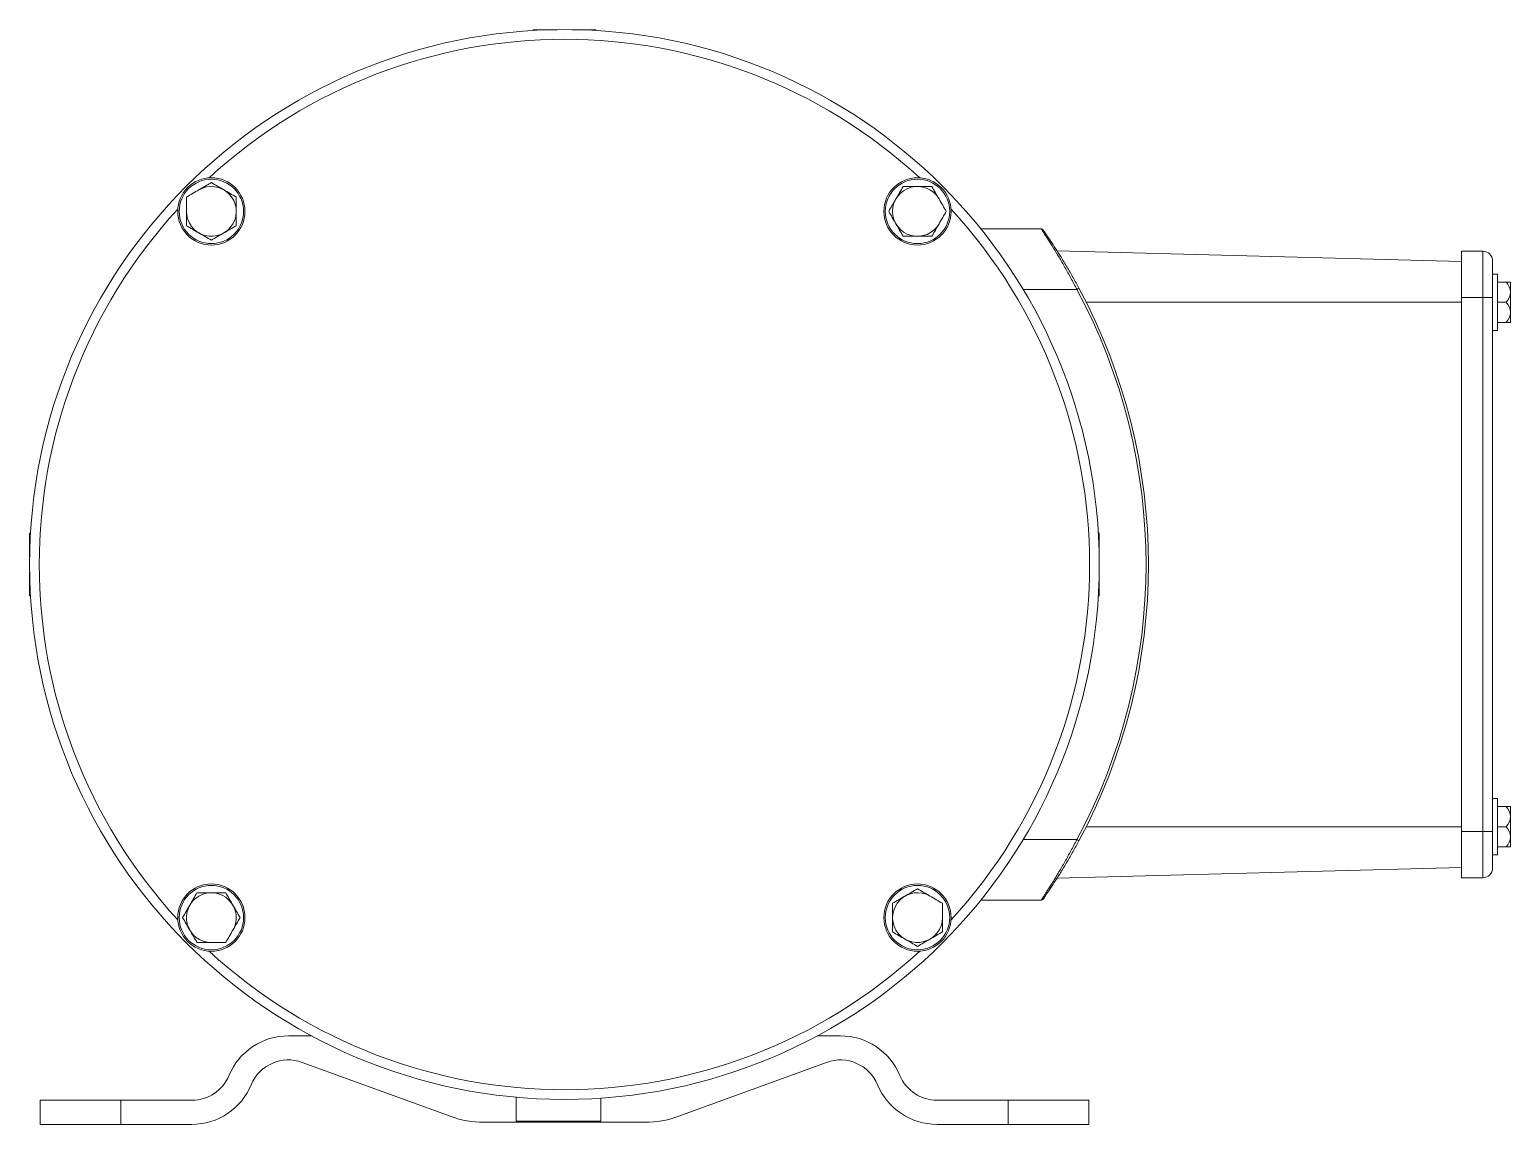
# Paper-space layout '_Left' of a CAD drawing. Header units: inches. Extents: x -3.31 to 5.86, y -3.47 to 3.31.
import ezdxf

# ---------------------------------------------------------------- set-up
doc = ezdxf.new("R2010")
doc.units = ezdxf.units.IN
doc.header["$MEASUREMENT"] = 0

psp = doc.layouts.new('_Left')

# ---------------------------------------------------------------- linework, layer by layer
at = {"color": 7, "linetype": 'Continuous', "lineweight": 15}
for p, q in [((-0.1925, 3.3147), (-0.1967, 3.3105)), ((-0.1925, 3.3147), (-0.0469, 3.3147)), ((0.0469, 3.3147), (0.1925, 3.3147)), ((0.1972, 3.31), (0.1925, 3.3147)), ((2.5812, 2.08), (2.955, 2.08)), ((3.0542, 1.9431), (5.5605, 1.8775)), ((5.5605, 1.941), (5.6935, 1.941)), ((5.5605, 1.941), (5.5605, -1.941)), ((5.6935, -1.941), (5.6935, 1.941)), ((5.7535, 1.881), (5.7535, -1.881)), ((5.7845, 1.799), (5.7535, 1.799)), ((5.7845, 1.451), (5.7845, 1.799)), ((5.8635, 1.75), (5.7845, 1.75)), ((5.8635, 1.75), (5.8635, 1.5)), ((3.1763, 1.705), (2.8429, 1.705)), ((3.1763, 1.705), (3.1895, 1.7121)), ((5.5605, 1.655), (5.7535, 1.655)), ((5.8365, 1.625), (5.7845, 1.625)), ((5.8635, 1.5), (5.7845, 1.5)), ((5.7535, 1.451), (5.7845, 1.451)), ((-3.31, 0.1972), (-3.3147, 0.1925)), ((-3.3147, 0.0469), (-3.3147, 0.1925)), ((3.3147, 0.1925), (3.3092, 0.198)), ((3.3147, 0.1925), (3.3147, 0.0469)), ((-3.3147, -0.1925), (-3.3147, -0.0469)), ((3.3147, -0.0469), (3.3147, -0.1925)), ((-3.3147, -0.1925), (-3.3105, -0.1967)), ((3.3103, -0.1969), (3.3147, -0.1925)), ((5.7845, -1.451), (5.7535, -1.451)), ((5.7845, -1.799), (5.7845, -1.451)), ((5.8635, -1.5), (5.7845, -1.5)), ((5.8635, -1.75), (5.8635, -1.5)), ((5.8365, -1.625), (5.7845, -1.625)), ((2.8429, -1.705), (3.1763, -1.705)), ((3.1763, -1.705), (3.1895, -1.7121)), ((5.5605, -1.655), (5.7535, -1.655)), ((5.7535, -1.799), (5.7845, -1.799)), ((5.8635, -1.75), (5.7845, -1.75)), ((3.0542, -1.9431), (5.5605, -1.8775)), ((5.5605, -1.941), (5.6935, -1.941)), ((2.955, -2.08), (2.5812, -2.08)), ((-1.7106, -2.9212), (-1.5671, -2.9212)), ((1.5671, -2.9212), (1.7106, -2.9212)), ((-0.7025, -3.4215), (-1.6251, -3.0857)), ((1.6251, -3.0857), (0.7025, -3.4215)), ((-0.2981, -3.45), (-0.2981, -3.3016)), ((-3.25, -3.47), (-3.25, -3.3206)), ((-3.25, -3.3206), (-2.31, -3.3206)), ((-2.75, -3.3206), (-2.75, -3.47)), ((0.2258, -3.45), (0.2258, -3.3073)), ((2.31, -3.3206), (3.25, -3.3206)), ((2.75, -3.47), (2.75, -3.3206)), ((3.25, -3.3206), (3.25, -3.47)), ((-2.31, -3.47), (-3.25, -3.47)), ((0.501, -3.457), (-0.501, -3.457)), ((-0.2981, -3.45), (0.2258, -3.45)), ((3.25, -3.47), (2.31, -3.47))]:
    psp.add_line(p, q, dxfattribs=at)
at = {"color": 8, "linetype": 'Continuous', "lineweight": 15}
for p, q in [((3.2348, 1.625), (5.5605, 1.625)), ((3.2348, -1.625), (5.5605, -1.625))]:
    psp.add_line(p, q, dxfattribs=at)
at = {"color": 7, "linetype": 'Continuous', "lineweight": 15}
for centre, radius in [((0, 0), 3.315), ((-2.1885, 2.1885), 0.2085), ((-2.1885, 2.1885), 0.1995), ((2.1885, 2.1885), 0.2085), ((2.1885, 2.1885), 0.1995), ((-2.1885, -2.1885), 0.2085), ((-2.1885, -2.1885), 0.1995), ((2.1885, -2.1885), 0.2085), ((2.1885, -2.1885), 0.1995)]:
    psp.add_circle(centre, radius, dxfattribs=at)
for centre, radius, start, end in [((0, 0), 3.255, 47.41345, 132.58655), ((-2.1885, 2.1885), 0.1543, 180, 120), ((2.1885, 2.1885), 0.1543, 30, 330), ((0, 0), 3.255, 137.41345, 222.58655), ((0, 0), 3.255, 317.41345, 42.58655), ((2.955, 2.065), 0.015, 34.9468, 90), ((5.6935, 1.881), 0.06, 0, 90), ((5.7752, 1.6864), 0.0883, 0.68537, 46.0185), ((0, 0), 3.605, 331.77377, 28.22623), ((0, 0), 3.62, 331.77377, 28.22623), ((5.7752, 1.6886), 0.0883, 313.9815, 359.31463), ((5.7752, 1.5614), 0.0883, 0.68537, 46.0185), ((5.7752, 1.5636), 0.0883, 313.9815, 359.31463), ((5.7752, -1.5636), 0.0883, 0.68537, 46.0185), ((5.7752, -1.5614), 0.0883, 313.9815, 359.31463), ((5.7752, -1.6886), 0.0883, 0.68537, 46.0185), ((5.7752, -1.6864), 0.0883, 313.9815, 359.31463), ((5.6935, -1.881), 0.06, 270, 0), ((-2.1885, -2.1885), 0.1543, 330, 270), ((2.1885, -2.1885), 0.1542, 60, 0), ((2.955, -2.065), 0.015, 270, 325.0532), ((0, 0), 3.255, 227.41345, 312.58655), ((-1.7106, -3.3206), 0.3994, 90, 157.35985), ((1.7106, -3.3206), 0.3994, 22.64015, 90), ((-1.7106, -3.3206), 0.25, 70, 157.35985), ((1.7106, -3.3206), 0.25, 22.64015, 110), ((-2.31, -3.0706), 0.25, 270, 337.35985), ((2.31, -3.0706), 0.25, 202.64015, 270), ((-2.31, -3.0706), 0.3994, 270, 337.35985), ((2.31, -3.0706), 0.3994, 202.64015, 270), ((-0.501, -2.8676), 0.5894, 250, 270), ((0.501, -2.8676), 0.5894, 270, 290)]:
    psp.add_arc(centre, radius, start, end, dxfattribs=at)
for points, knots in [([(-2.3427, 2.2776), (-2.3302, 2.2848), (-2.3173, 2.2922), (-2.2916, 2.3071), (-2.2787, 2.3145), (-2.2656, 2.3221)], [0, 0, 0, 0, 0.5, 0.5, 1, 1, 1, 1]), ([(-2.2656, 2.3221), (-2.2526, 2.3296), (-2.2393, 2.3373), (-2.2136, 2.3521), (-2.201, 2.3594), (-2.1885, 2.3666)], [0, 0, 0, 0, 0.5, 0.5, 1, 1, 1, 1]), ([(-2.1114, 2.3221), (-2.0983, 2.3145), (-2.0852, 2.307), (-2.0595, 2.2921), (-2.0468, 2.2848), (-2.0342, 2.2776)], [0, 0, 0, 0, 0.5, 0.5, 1, 1, 1, 1]), ([(2.0549, 2.2656), (2.0625, 2.2787), (2.07, 2.2918), (2.0848, 2.3175), (2.0922, 2.3302), (2.0994, 2.3427)], [0, 0, 0, 0, 0.5, 0.5, 1, 1, 1, 1]), ([(2.1885, 2.3427), (2.2036, 2.3427), (2.2187, 2.3427), (2.2484, 2.3427), (2.263, 2.3427), (2.2776, 2.3427)], [0, 0, 0, 0, 0.5, 0.5, 1, 1, 1, 1]), ([(2.2776, 2.3427), (2.2848, 2.3302), (2.2922, 2.3173), (2.3071, 2.2916), (2.3145, 2.2787), (2.3221, 2.2656)], [0, 0, 0, 0, 0.5, 0.5, 1, 1, 1, 1]), ([(-2.3427, 2.1885), (-2.3427, 2.2036), (-2.3427, 2.2187), (-2.3427, 2.2484), (-2.3427, 2.263), (-2.3427, 2.2776)], [0, 0, 0, 0, 0.5, 0.5, 1, 1, 1, 1]), ([(2.3221, 2.2656), (2.3296, 2.2526), (2.3373, 2.2393), (2.3521, 2.2136), (2.3594, 2.201), (2.3666, 2.1885)], [0, 0, 0, 0, 0.5, 0.5, 1, 1, 1, 1]), ([(-2.0342, 2.1885), (-2.0342, 2.1734), (-2.0342, 2.1583), (-2.0342, 2.1286), (-2.0342, 2.114), (-2.0342, 2.0994)], [0, 0, 0, 0, 0.5, 0.5, 1, 1, 1, 1]), ([(2.0104, 2.1885), (2.0176, 2.1759), (2.025, 2.1631), (2.0399, 2.1374), (2.0474, 2.1244), (2.0549, 2.1114)], [0, 0, 0, 0, 0.5, 0.5, 1, 1, 1, 1]), ([(2.0549, 2.1114), (2.0625, 2.0983), (2.0701, 2.0851), (2.0849, 2.0594), (2.0922, 2.0467), (2.0994, 2.0342)], [0, 0, 0, 0, 0.5, 0.5, 1, 1, 1, 1]), ([(2.3221, 2.1114), (2.3145, 2.0983), (2.307, 2.0852), (2.2921, 2.0595), (2.2848, 2.0468), (2.2776, 2.0342)], [0, 0, 0, 0, 0.5, 0.5, 1, 1, 1, 1]), ([(-2.2656, 2.0549), (-2.2787, 2.0625), (-2.2918, 2.07), (-2.3175, 2.0848), (-2.3302, 2.0922), (-2.3427, 2.0994)], [0, 0, 0, 0, 0.5, 0.5, 1, 1, 1, 1]), ([(-2.1885, 2.0104), (-2.1759, 2.0176), (-2.1631, 2.025), (-2.1374, 2.0399), (-2.1244, 2.0474), (-2.1114, 2.0549)], [0, 0, 0, 0, 0.5, 0.5, 1, 1, 1, 1]), ([(-2.1114, 2.0549), (-2.0983, 2.0625), (-2.0851, 2.0701), (-2.0594, 2.0849), (-2.0467, 2.0922), (-2.0342, 2.0994)], [0, 0, 0, 0, 0.5, 0.5, 1, 1, 1, 1]), ([(2.1885, 2.0342), (2.1734, 2.0342), (2.1583, 2.0342), (2.1286, 2.0342), (2.114, 2.0342), (2.0994, 2.0342)], [0, 0, 0, 0, 0.5, 0.5, 1, 1, 1, 1]), ([(3.1763, 1.705), (3.1641, 1.7288), (3.1518, 1.752), (3.1271, 1.7976), (3.1147, 1.8198), (3.0962, 1.8525), (3.09, 1.8633), (3.0777, 1.8844), (3.0716, 1.8947), (3.0538, 1.9247), (3.0424, 1.9435), (3.0206, 1.9787), (3.0102, 1.9952), (2.9917, 2.0242), (2.9835, 2.0368), (2.9697, 2.0579), (2.9643, 2.066), (2.9588, 2.0743), (2.9574, 2.0764), (2.9555, 2.0793), (2.955, 2.08), (2.955, 2.08)], [0, 0, 0, 0, 0.125, 0.125, 0.25, 0.25, 0.3125, 0.3125, 0.375, 0.375, 0.5, 0.5, 0.625, 0.625, 0.75, 0.75, 0.875, 0.875, 0.9375, 0.9375, 1, 1, 1, 1]), ([(2.9673, 2.0736), (2.9673, 2.0736), (2.9678, 2.0729), (2.9697, 2.0701), (2.9711, 2.068), (2.9749, 2.0626), (2.9772, 2.0593), (2.9826, 2.0514), (2.9858, 2.0469), (2.9963, 2.0314), (3.0046, 2.0192), (3.0233, 1.9911), (3.0337, 1.9752), (3.0556, 1.9412), (3.0671, 1.923), (3.0849, 1.8942), (3.0909, 1.8843), (3.1032, 1.864), (3.1094, 1.8536), (3.128, 1.8223), (3.1404, 1.8009), (3.165, 1.7572), (3.1773, 1.7349), (3.1895, 1.7121)], [0, 0, 0, 0, 0.0625, 0.0625, 0.125, 0.125, 0.1875, 0.1875, 0.25, 0.25, 0.375, 0.375, 0.5, 0.5, 0.625, 0.625, 0.6875, 0.6875, 0.75, 0.75, 0.875, 0.875, 1, 1, 1, 1]), ([(2.955, -2.08), (2.955, -2.08), (2.9569, -2.0772), (2.9624, -2.0689), (2.9646, -2.0655), (2.97, -2.0574), (2.9731, -2.0527), (2.9799, -2.0423), (2.9837, -2.0366), (2.9918, -2.024), (2.9962, -2.0172), (3.0101, -1.9954), (3.0203, -1.9793), (3.0367, -1.9528), (3.0423, -1.9436), (3.0538, -1.9246), (3.0597, -1.9149), (3.0774, -1.8849), (3.0896, -1.864), (3.1146, -1.8201), (3.127, -1.7977), (3.1518, -1.752), (3.1641, -1.7287), (3.1763, -1.705)], [0, 0, 0, 0, 0.125, 0.125, 0.1875, 0.1875, 0.25, 0.25, 0.3125, 0.3125, 0.375, 0.375, 0.5, 0.5, 0.5625, 0.5625, 0.625, 0.625, 0.75, 0.75, 0.875, 0.875, 1, 1, 1, 1]), ([(3.1895, -1.7121), (3.1773, -1.7349), (3.165, -1.7572), (3.1403, -1.801), (3.1279, -1.8225), (3.1029, -1.8646), (3.0907, -1.8848), (3.0729, -1.9136), (3.067, -1.923), (3.0555, -1.9412), (3.0498, -1.9501), (3.0334, -1.9757), (3.0231, -1.9913), (3.0091, -2.0124), (3.0047, -2.019), (2.9964, -2.0312), (2.9926, -2.0368), (2.9857, -2.047), (2.9826, -2.0515), (2.9771, -2.0594), (2.9748, -2.0628), (2.9692, -2.0708), (2.9673, -2.0736), (2.9673, -2.0736)], [0, 0, 0, 0, 0.125, 0.125, 0.25, 0.25, 0.375, 0.375, 0.4375, 0.4375, 0.5, 0.5, 0.625, 0.625, 0.6875, 0.6875, 0.75, 0.75, 0.8125, 0.8125, 0.875, 0.875, 1, 1, 1, 1]), ([(2.1885, -2.0104), (2.1759, -2.0176), (2.1631, -2.025), (2.1374, -2.0399), (2.1244, -2.0474), (2.1114, -2.0549)], [0, 0, 0, 0, 0.5, 0.5, 1, 1, 1, 1]), ([(-2.3221, -2.1114), (-2.3145, -2.0983), (-2.307, -2.0852), (-2.2921, -2.0595), (-2.2848, -2.0468), (-2.2776, -2.0342)], [0, 0, 0, 0, 0.5, 0.5, 1, 1, 1, 1]), ([(-2.1885, -2.0342), (-2.1734, -2.0342), (-2.1583, -2.0342), (-2.1286, -2.0342), (-2.114, -2.0342), (-2.0994, -2.0342)], [0, 0, 0, 0, 0.5, 0.5, 1, 1, 1, 1]), ([(-2.0549, -2.1114), (-2.0625, -2.0983), (-2.0701, -2.0851), (-2.0849, -2.0594), (-2.0922, -2.0467), (-2.0994, -2.0342)], [0, 0, 0, 0, 0.5, 0.5, 1, 1, 1, 1]), ([(2.1114, -2.0549), (2.0983, -2.0625), (2.0851, -2.0701), (2.0594, -2.0849), (2.0467, -2.0922), (2.0342, -2.0994)], [0, 0, 0, 0, 0.5, 0.5, 1, 1, 1, 1]), ([(2.0342, -2.1885), (2.0342, -2.1734), (2.0342, -2.1583), (2.0342, -2.1286), (2.0342, -2.114), (2.0342, -2.0994)], [0, 0, 0, 0, 0.5, 0.5, 1, 1, 1, 1]), ([(2.2656, -2.0549), (2.2787, -2.0625), (2.2918, -2.07), (2.3175, -2.0848), (2.3302, -2.0922), (2.3427, -2.0994)], [0, 0, 0, 0, 0.5, 0.5, 1, 1, 1, 1]), ([(-2.3221, -2.2656), (-2.3296, -2.2526), (-2.3373, -2.2393), (-2.3521, -2.2136), (-2.3594, -2.201), (-2.3666, -2.1885)], [0, 0, 0, 0, 0.5, 0.5, 1, 1, 1, 1]), ([(-2.0104, -2.1885), (-2.0176, -2.1759), (-2.025, -2.1631), (-2.0399, -2.1374), (-2.0474, -2.1244), (-2.0549, -2.1114)], [0, 0, 0, 0, 0.5, 0.5, 1, 1, 1, 1]), ([(2.3427, -2.1885), (2.3427, -2.2036), (2.3427, -2.2187), (2.3427, -2.2484), (2.3427, -2.263), (2.3427, -2.2776)], [0, 0, 0, 0, 0.5, 0.5, 1, 1, 1, 1]), ([(-2.2776, -2.3427), (-2.2848, -2.3302), (-2.2922, -2.3173), (-2.3071, -2.2916), (-2.3145, -2.2787), (-2.3221, -2.2656)], [0, 0, 0, 0, 0.5, 0.5, 1, 1, 1, 1]), ([(-2.0549, -2.2656), (-2.0625, -2.2787), (-2.07, -2.2918), (-2.0848, -2.3175), (-2.0922, -2.3302), (-2.0994, -2.3427)], [0, 0, 0, 0, 0.5, 0.5, 1, 1, 1, 1]), ([(2.1114, -2.3221), (2.0983, -2.3145), (2.0852, -2.307), (2.0595, -2.2921), (2.0468, -2.2848), (2.0342, -2.2776)], [0, 0, 0, 0, 0.5, 0.5, 1, 1, 1, 1]), ([(2.3427, -2.2776), (2.3302, -2.2848), (2.3173, -2.2922), (2.2916, -2.3071), (2.2787, -2.3145), (2.2656, -2.3221)], [0, 0, 0, 0, 0.5, 0.5, 1, 1, 1, 1]), ([(-2.1885, -2.3427), (-2.2036, -2.3427), (-2.2187, -2.3427), (-2.2484, -2.3427), (-2.263, -2.3427), (-2.2776, -2.3427)], [0, 0, 0, 0, 0.5, 0.5, 1, 1, 1, 1]), ([(2.2656, -2.3221), (2.2526, -2.3296), (2.2393, -2.3373), (2.2136, -2.3521), (2.201, -2.3594), (2.1885, -2.3666)], [0, 0, 0, 0, 0.5, 0.5, 1, 1, 1, 1])]:
    psp.add_open_spline(points, degree=3, knots=knots, dxfattribs=at)
for points in [[(-2.1885, 2.3666), (-2.1633, 2.352), (-2.1377, 2.3373), (-2.1114, 2.3221)], [(2.0994, 2.3427), (2.1286, 2.3427), (2.1582, 2.3427), (2.1885, 2.3427)], [(-2.0342, 2.2776), (-2.0342, 2.2484), (-2.0342, 2.2188), (-2.0342, 2.1885)], [(2.0104, 2.1885), (2.025, 2.2137), (2.0397, 2.2393), (2.0549, 2.2656)], [(-2.3427, 2.0994), (-2.3427, 2.1286), (-2.3427, 2.1582), (-2.3427, 2.1885)], [(2.3666, 2.1885), (2.352, 2.1633), (2.3373, 2.1377), (2.3221, 2.1114)], [(-2.1885, 2.0104), (-2.2137, 2.025), (-2.2393, 2.0397), (-2.2656, 2.0549)], [(2.2776, 2.0342), (2.2484, 2.0342), (2.2188, 2.0342), (2.1885, 2.0342)], [(2.1885, -2.0104), (2.2137, -2.025), (2.2393, -2.0397), (2.2656, -2.0549)], [(-2.2776, -2.0342), (-2.2484, -2.0342), (-2.2188, -2.0342), (-2.1885, -2.0342)], [(2.3427, -2.0994), (2.3427, -2.1286), (2.3427, -2.1582), (2.3427, -2.1885)], [(-2.3666, -2.1885), (-2.352, -2.1633), (-2.3373, -2.1377), (-2.3221, -2.1114)], [(-2.0104, -2.1885), (-2.025, -2.2137), (-2.0397, -2.2393), (-2.0549, -2.2656)], [(2.0342, -2.2776), (2.0342, -2.2484), (2.0342, -2.2188), (2.0342, -2.1885)], [(-2.0994, -2.3427), (-2.1286, -2.3427), (-2.1582, -2.3427), (-2.1885, -2.3427)], [(2.1885, -2.3666), (2.1633, -2.352), (2.1377, -2.3373), (2.1114, -2.3221)]]:
    psp.add_open_spline(points, degree=3, dxfattribs=at)

doc.saveas('drawing.dxf')
